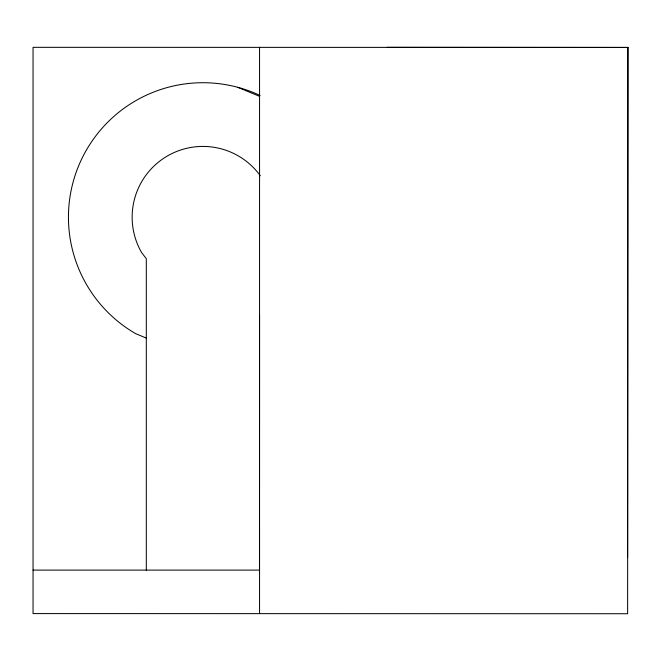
<?xml version="1.0" encoding="UTF-8"?>
<svg xmlns="http://www.w3.org/2000/svg" width="661" height="661" viewBox="0 0 661 661"><rect width="100%" height="100%" fill="white"/><g stroke="black" fill="none" stroke-linecap="round" stroke-linejoin="round"><path stroke-width="0.99" d="M259.484 570.269L259.558 315.289M386.966 47.311L627.95 47.427L627.628 557.107M627.843 47.427L627.628 613.73L33.05 613.59L33.05 47.328L627.942 47.427M33.05 570.104L259.558 570.104M237.737 87.302L259.558 96.341M146.304 338.077L135.687 333.673A134.489 134.489 0 0 1 83.724 154.938A134.489 134.489 0 0 1 260.103 95.473M259.558 47.328L259.558 613.59M146.304 570.236L146.304 258.691L141.628 252.593A70.785 70.785 0 0 1 164.465 157.781A70.785 70.785 0 0 1 260.318 175.776"/></g></svg>
